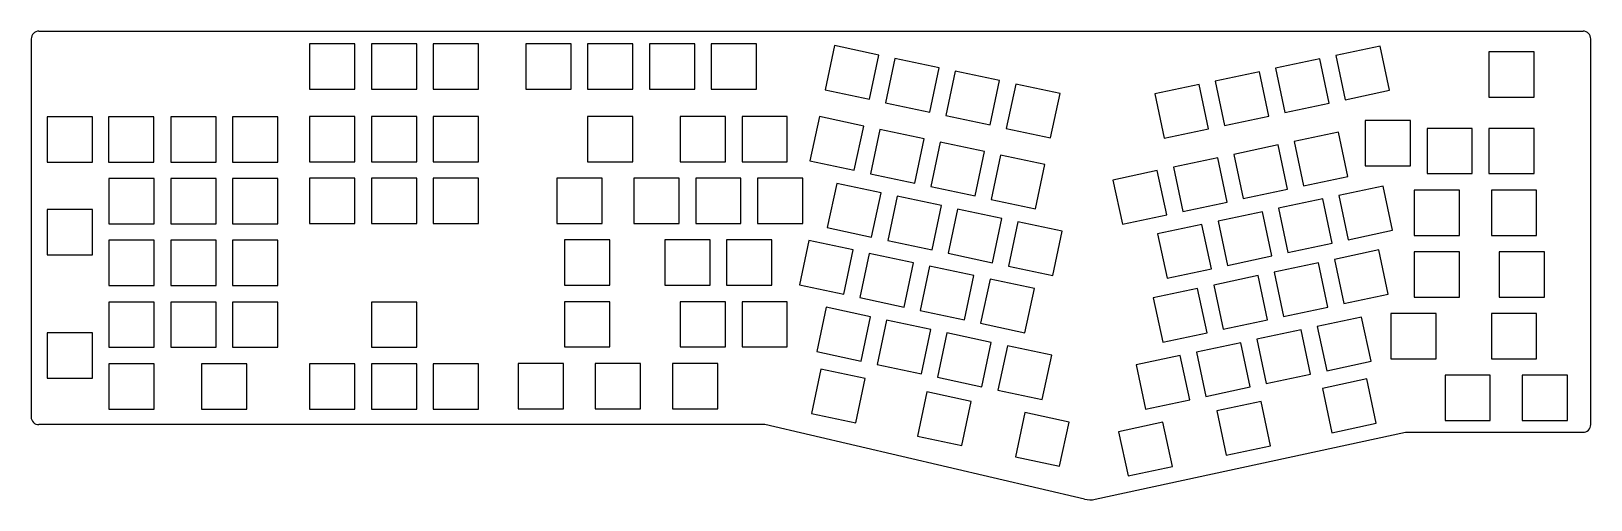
# Model space of a CAD drawing. Extents: x 55 to 536, y -235 to -90.
import ezdxf

# ---------------------------------------------------------------- set-up
doc = ezdxf.new("R2010")
doc.units = 0
doc.layers.add('BLACK', color=7, linetype='CONTINUOUS')

msp = doc.modelspace()

# ---------------------------------------------------------------- linework, layer by layer
at = {"layer": 'BLACK', "linetype": 'CONTINUOUS'}
for p, q in [((56.9013, -90.0212), (533.151, -90.0212)), ((54.5201, -92.4025), (54.5201, -209.084)), ((154.374, -93.9687), (140.404, -93.9687)), ((140.404, -93.9687), (140.404, -107.939)), ((154.374, -107.939), (154.374, -93.9687)), ((173.424, -93.9687), (159.454, -93.9687)), ((159.454, -93.9687), (159.454, -107.939)), ((173.424, -107.939), (173.424, -93.9687)), ((178.504, -93.9687), (178.504, -107.939)), ((192.474, -93.9687), (178.504, -93.9687)), ((192.474, -107.939), (192.474, -93.9687)), ((207.079, -93.9687), (207.079, -107.939)), ((221.049, -93.9687), (207.079, -93.9687)), ((221.049, -107.939), (221.049, -93.9687)), ((240.099, -93.9687), (226.129, -93.9687)), ((226.129, -93.9687), (226.129, -107.939)), ((240.099, -107.939), (240.099, -93.9687)), ((259.149, -93.9687), (245.179, -93.9687)), ((245.179, -93.9687), (245.179, -107.939)), ((259.149, -107.939), (259.149, -93.9687)), ((278.199, -93.9687), (264.229, -93.9687)), ((264.229, -93.9687), (264.229, -107.939)), ((278.199, -107.939), (278.199, -93.9687)), ((302.267, -94.473), (299.362, -108.138)), ((315.932, -97.3775), (302.267, -94.473)), ((470.568, -94.6041), (456.903, -97.5086)), ((473.472, -108.269), (470.568, -94.6041)), ((535.516, -211.46), (535.533, -92.4025)), ((313.027, -111.042), (315.932, -97.3775)), ((320.901, -98.4337), (317.996, -112.098)), ((334.565, -101.338), (320.901, -98.4337)), ((451.96, -98.5864), (438.295, -101.491)), ((454.865, -112.251), (451.96, -98.5864)), ((456.903, -97.5086), (459.807, -111.173)), ((504.065, -96.3775), (504.065, -110.347)), ((518.035, -96.3775), (504.065, -96.3775)), ((518.035, -110.347), (518.035, -96.3775)), ((331.661, -115.003), (334.565, -101.338)), ((339.534, -102.394), (336.63, -116.059)), ((353.199, -105.299), (339.534, -102.394)), ((350.295, -118.964), (353.199, -105.299)), ((433.326, -102.547), (419.662, -105.452)), ((419.662, -105.452), (422.566, -119.116)), ((436.231, -116.212), (433.326, -102.547)), ((438.295, -101.491), (441.2, -115.156)), ((140.404, -107.939), (154.374, -107.939)), ((159.454, -107.939), (173.424, -107.939)), ((178.504, -107.939), (192.474, -107.939)), ((207.079, -107.939), (221.049, -107.939)), ((226.129, -107.939), (240.099, -107.939)), ((245.179, -107.939), (259.149, -107.939)), ((264.229, -107.939), (278.199, -107.939)), ((299.362, -108.138), (313.027, -111.042)), ((358.168, -106.355), (355.264, -120.02)), ((371.833, -109.26), (358.168, -106.355)), ((368.928, -122.924), (371.833, -109.26)), ((414.693, -106.508), (401.028, -109.412)), ((401.028, -109.412), (403.932, -123.077)), ((417.597, -120.173), (414.693, -106.508)), ((459.807, -111.173), (473.472, -108.269)), ((504.065, -110.347), (518.035, -110.347)), ((317.996, -112.098), (331.661, -115.003)), ((441.2, -115.156), (454.865, -112.251)), ((59.4476, -116.474), (59.4476, -130.444)), ((73.4176, -116.474), (59.4476, -116.474)), ((73.4176, -130.444), (73.4176, -116.474)), ((92.3676, -116.474), (78.3976, -116.474)), ((78.3976, -116.474), (78.3976, -130.444)), ((92.3676, -130.444), (92.3676, -116.474)), ((111.518, -116.474), (97.5476, -116.474)), ((97.5476, -116.474), (97.5476, -130.444)), ((111.518, -130.444), (111.518, -116.474)), ((130.568, -116.474), (116.598, -116.474)), ((116.598, -116.474), (116.598, -130.444)), ((130.568, -130.444), (130.568, -116.474)), ((140.404, -116.374), (140.404, -130.344)), ((154.374, -116.374), (140.404, -116.374)), ((154.374, -130.344), (154.374, -116.374)), ((173.424, -116.374), (159.454, -116.374)), ((159.454, -116.374), (159.454, -130.344)), ((173.424, -130.344), (173.424, -116.374)), ((192.474, -116.374), (178.504, -116.374)), ((178.504, -116.374), (178.504, -130.344)), ((192.474, -130.344), (192.474, -116.374)), ((226.129, -116.374), (226.129, -130.344)), ((240.099, -116.374), (226.129, -116.374)), ((240.099, -130.344), (240.099, -116.374)), ((254.704, -116.374), (254.704, -130.344)), ((268.674, -116.374), (254.704, -116.374)), ((268.674, -130.344), (268.674, -116.374)), ((287.724, -116.374), (273.754, -116.374)), ((273.754, -116.374), (273.754, -130.344)), ((287.724, -130.344), (287.724, -116.374)), ((297.609, -116.388), (294.704, -130.053)), ((311.273, -119.293), (297.609, -116.388)), ((308.369, -132.958), (311.273, -119.293)), ((336.63, -116.059), (350.295, -118.964)), ((355.264, -120.02), (368.928, -122.924)), ((403.932, -123.077), (417.597, -120.173)), ((422.566, -119.116), (436.231, -116.212)), ((479.935, -117.641), (465.965, -117.641)), ((465.965, -117.641), (465.965, -131.611)), ((479.935, -131.611), (479.935, -117.641)), ((485.015, -120.022), (485.015, -133.992)), ((498.985, -120.022), (485.015, -120.022)), ((498.985, -133.992), (498.985, -120.022)), ((518.035, -120.022), (504.065, -120.022)), ((504.065, -120.022), (504.065, -133.992)), ((518.035, -133.992), (518.035, -120.022)), ((316.242, -120.349), (313.338, -134.014)), ((329.907, -123.254), (316.242, -120.349)), ((327.003, -136.918), (329.907, -123.254)), ((334.876, -124.31), (331.972, -137.975)), ((348.541, -127.214), (334.876, -124.31)), ((457.726, -121.177), (444.062, -124.082)), ((444.062, -124.082), (446.966, -137.746)), ((460.631, -134.842), (457.726, -121.177)), ((345.636, -140.879), (348.541, -127.214)), ((353.51, -128.271), (350.605, -141.935)), ((367.175, -131.175), (353.51, -128.271)), ((420.459, -129.099), (406.794, -132.003)), ((423.363, -142.763), (420.459, -129.099)), ((439.093, -125.138), (425.428, -128.042)), ((425.428, -128.042), (428.332, -141.707)), ((441.997, -138.803), (439.093, -125.138)), ((59.4476, -130.444), (73.4176, -130.444)), ((78.3976, -130.444), (92.3676, -130.444)), ((97.5476, -130.444), (111.518, -130.444)), ((116.598, -130.444), (130.568, -130.444)), ((140.404, -130.344), (154.374, -130.344)), ((159.454, -130.344), (173.424, -130.344)), ((178.504, -130.344), (192.474, -130.344)), ((226.129, -130.344), (240.099, -130.344)), ((254.704, -130.344), (268.674, -130.344)), ((273.754, -130.344), (287.724, -130.344)), ((294.704, -130.053), (308.369, -132.958)), ((313.338, -134.014), (327.003, -136.918)), ((364.27, -144.84), (367.175, -131.175)), ((401.825, -133.059), (388.16, -135.964)), ((404.73, -146.724), (401.825, -133.059)), ((406.794, -132.003), (409.699, -145.668)), ((465.965, -131.611), (479.935, -131.611)), ((485.015, -133.992), (498.985, -133.992)), ((504.065, -133.992), (518.035, -133.992)), ((78.4976, -135.524), (78.4976, -149.494)), ((92.4676, -135.524), (78.4976, -135.524)), ((92.4676, -149.494), (92.4676, -135.524)), ((97.5476, -135.524), (97.5476, -149.494)), ((111.518, -135.524), (97.5476, -135.524)), ((111.518, -149.494), (111.518, -135.524)), ((116.598, -135.524), (116.598, -149.494)), ((130.568, -135.524), (116.598, -135.524)), ((130.568, -149.494), (130.568, -135.524)), ((140.404, -135.424), (140.404, -149.394)), ((154.374, -135.424), (140.404, -135.424)), ((154.374, -149.394), (154.374, -135.424)), ((173.424, -135.424), (159.454, -135.424)), ((159.454, -135.424), (159.454, -149.394)), ((173.424, -149.394), (173.424, -135.424)), ((192.474, -135.424), (178.504, -135.424)), ((178.504, -135.424), (178.504, -149.394)), ((192.474, -149.394), (192.474, -135.424)), ((216.604, -135.424), (216.604, -149.394)), ((230.574, -135.424), (216.604, -135.424)), ((230.574, -149.394), (230.574, -135.424)), ((254.386, -135.424), (240.416, -135.424)), ((240.416, -135.424), (240.416, -149.394)), ((254.386, -149.394), (254.386, -135.424)), ((259.466, -135.424), (259.466, -149.394)), ((273.436, -135.424), (259.466, -135.424)), ((273.436, -149.394), (273.436, -135.424)), ((292.486, -135.424), (278.516, -135.424)), ((278.516, -135.424), (278.516, -149.394)), ((292.486, -149.394), (292.486, -135.424)), ((302.965, -137.003), (300.06, -150.667)), ((316.63, -139.907), (302.965, -137.003)), ((331.972, -137.975), (345.636, -140.879)), ((388.16, -135.964), (391.065, -149.629)), ((428.332, -141.707), (441.997, -138.803)), ((446.966, -137.746), (460.631, -134.842)), ((471.506, -137.819), (457.841, -140.724)), ((474.41, -151.484), (471.506, -137.819)), ((495.016, -139.072), (481.046, -139.072)), ((481.046, -139.072), (481.046, -153.042)), ((495.016, -153.042), (495.016, -139.072)), ((504.859, -139.076), (504.859, -153.046)), ((518.829, -139.076), (504.859, -139.076)), ((518.829, -153.046), (518.829, -139.076)), ((313.725, -153.572), (316.63, -139.907)), ((321.599, -140.963), (318.694, -154.628)), ((335.263, -143.868), (321.599, -140.963)), ((332.359, -157.533), (335.263, -143.868)), ((350.605, -141.935), (364.27, -144.84)), ((409.699, -145.668), (423.363, -142.763)), ((452.872, -141.78), (439.207, -144.685)), ((455.776, -155.445), (452.872, -141.78)), ((457.841, -140.724), (460.745, -154.389)), ((59.4476, -145.049), (59.4476, -159.019)), ((73.4176, -145.049), (59.4476, -145.049)), ((73.4176, -159.019), (73.4176, -145.049)), ((340.232, -144.924), (337.328, -158.589)), ((353.897, -147.829), (340.232, -144.924)), ((350.992, -161.493), (353.897, -147.829)), ((358.866, -148.885), (355.961, -162.549)), ((372.531, -151.789), (358.866, -148.885)), ((391.065, -149.629), (404.73, -146.724)), ((434.238, -145.741), (420.573, -148.645)), ((420.573, -148.645), (423.478, -162.31)), ((437.143, -159.406), (434.238, -145.741)), ((439.207, -144.685), (442.112, -158.349)), ((78.4976, -149.494), (92.4676, -149.494)), ((97.5476, -149.494), (111.518, -149.494)), ((116.598, -149.494), (130.568, -149.494)), ((140.404, -149.394), (154.374, -149.394)), ((159.454, -149.394), (173.424, -149.394)), ((178.504, -149.394), (192.474, -149.394)), ((216.604, -149.394), (230.574, -149.394)), ((240.416, -149.394), (254.386, -149.394)), ((259.466, -149.394), (273.436, -149.394)), ((278.516, -149.394), (292.486, -149.394)), ((300.06, -150.667), (313.725, -153.572)), ((369.626, -165.454), (372.531, -151.789)), ((415.604, -149.702), (401.94, -152.606)), ((401.94, -152.606), (404.844, -166.271)), ((418.509, -163.366), (415.604, -149.702)), ((460.745, -154.389), (474.41, -151.484)), ((481.046, -153.042), (495.016, -153.042)), ((504.859, -153.046), (518.829, -153.046)), ((92.4676, -154.574), (78.4976, -154.574)), ((78.4976, -154.574), (78.4976, -168.544)), ((92.4676, -168.544), (92.4676, -154.574)), ((111.518, -154.574), (97.5476, -154.574)), ((97.5476, -154.574), (97.5476, -168.544)), ((111.518, -168.544), (111.518, -154.574)), ((130.568, -154.574), (116.598, -154.574)), ((116.598, -154.574), (116.598, -168.544)), ((130.568, -168.544), (130.568, -154.574)), ((218.985, -154.474), (218.985, -168.444)), ((232.955, -154.474), (218.985, -154.474)), ((232.955, -168.444), (232.955, -154.474)), ((263.911, -154.474), (249.941, -154.474)), ((249.941, -154.474), (249.941, -168.444)), ((263.911, -168.444), (263.911, -154.474)), ((268.991, -154.474), (268.991, -168.444)), ((282.961, -154.474), (268.991, -154.474)), ((282.961, -168.444), (282.961, -154.474)), ((294.346, -154.646), (291.441, -168.311)), ((308.01, -157.551), (294.346, -154.646)), ((305.106, -171.215), (308.01, -157.551)), ((312.979, -158.607), (310.075, -172.272)), ((326.644, -161.511), (312.979, -158.607)), ((318.694, -154.628), (332.359, -157.533)), ((337.328, -158.589), (350.992, -161.493)), ((442.112, -158.349), (455.776, -155.445)), ((470.164, -157.546), (456.499, -160.45)), ((473.068, -171.211), (470.164, -157.546)), ((481.046, -158.122), (481.046, -172.092)), ((495.016, -158.122), (481.046, -158.122)), ((495.016, -172.092), (495.016, -158.122)), ((507.24, -158.122), (507.24, -172.092)), ((521.21, -158.122), (507.24, -158.122)), ((521.21, -172.092), (521.21, -158.122)), ((59.4476, -159.019), (73.4176, -159.019)), ((323.74, -175.176), (326.644, -161.511)), ((331.613, -162.568), (328.709, -176.232)), ((345.278, -165.472), (331.613, -162.568)), ((355.961, -162.549), (369.626, -165.454)), ((404.844, -166.271), (418.509, -163.366)), ((423.478, -162.31), (437.143, -159.406)), ((451.53, -161.507), (437.865, -164.411)), ((454.435, -175.171), (451.53, -161.507)), ((456.499, -160.45), (459.404, -174.115)), ((291.441, -168.311), (305.106, -171.215)), ((342.373, -179.137), (345.278, -165.472)), ((350.247, -166.528), (347.342, -180.193)), ((363.912, -169.433), (350.247, -166.528)), ((432.896, -165.467), (419.232, -168.372)), ((435.801, -179.132), (432.896, -165.467)), ((437.865, -164.411), (440.77, -178.076)), ((78.4976, -168.544), (92.4676, -168.544)), ((97.5476, -168.544), (111.518, -168.544)), ((116.598, -168.544), (130.568, -168.544)), ((218.985, -168.444), (232.955, -168.444)), ((249.941, -168.444), (263.911, -168.444)), ((268.991, -168.444), (282.961, -168.444)), ((310.075, -172.272), (323.74, -175.176)), ((361.007, -183.097), (363.912, -169.433)), ((414.263, -169.428), (400.598, -172.333)), ((400.598, -172.333), (403.502, -185.997)), ((417.167, -183.093), (414.263, -169.428)), ((419.232, -168.372), (422.136, -182.037)), ((459.404, -174.115), (473.068, -171.211)), ((481.046, -172.092), (495.016, -172.092)), ((507.24, -172.092), (521.21, -172.092)), ((78.4976, -173.624), (78.4976, -187.594)), ((92.4676, -173.624), (78.4976, -173.624)), ((92.4676, -187.594), (92.4676, -173.624)), ((97.5476, -173.624), (97.5476, -187.594)), ((111.518, -173.624), (97.5476, -173.624)), ((111.518, -187.594), (111.518, -173.624)), ((116.598, -173.624), (116.598, -187.594)), ((130.568, -173.624), (116.598, -173.624)), ((130.568, -187.594), (130.568, -173.624)), ((173.424, -173.624), (159.454, -173.624)), ((159.454, -173.624), (159.454, -187.594)), ((173.424, -187.594), (173.424, -173.624)), ((218.985, -173.524), (218.985, -187.494)), ((232.955, -173.524), (218.985, -173.524)), ((232.955, -187.494), (232.955, -173.524)), ((268.674, -173.524), (254.704, -173.524)), ((254.704, -173.524), (254.704, -187.494)), ((268.674, -187.494), (268.674, -173.524)), ((273.754, -173.524), (273.754, -187.494)), ((287.724, -173.524), (273.754, -173.524)), ((287.724, -187.494), (287.724, -173.524)), ((299.702, -175.26), (296.797, -188.925)), ((313.367, -178.165), (299.702, -175.26)), ((328.709, -176.232), (342.373, -179.137)), ((440.77, -178.076), (454.435, -175.171)), ((473.903, -177.172), (473.903, -191.142)), ((487.873, -177.172), (473.903, -177.172)), ((487.873, -191.142), (487.873, -177.172)), ((504.859, -177.172), (504.859, -191.142)), ((518.829, -177.172), (504.859, -177.172)), ((518.829, -191.142), (518.829, -177.172)), ((310.462, -191.829), (313.367, -178.165)), ((318.336, -179.221), (315.431, -192.886)), ((332, -182.125), (318.336, -179.221)), ((329.096, -195.79), (332, -182.125)), ((347.342, -180.193), (361.007, -183.097)), ((422.136, -182.037), (435.801, -179.132)), ((446.203, -182.215), (432.538, -185.119)), ((449.107, -195.88), (446.203, -182.215)), ((464.836, -178.254), (451.172, -181.159)), ((451.172, -181.159), (454.076, -194.823)), ((467.741, -191.919), (464.836, -178.254)), ((59.4476, -183.149), (59.4476, -197.119)), ((73.4176, -183.149), (59.4476, -183.149)), ((73.4176, -197.119), (73.4176, -183.149)), ((78.4976, -187.594), (92.4676, -187.594)), ((97.5476, -187.594), (111.518, -187.594)), ((116.598, -187.594), (130.568, -187.594)), ((159.454, -187.594), (173.424, -187.594)), ((218.985, -187.494), (232.955, -187.494)), ((254.704, -187.494), (268.674, -187.494)), ((273.754, -187.494), (287.724, -187.494)), ((336.969, -183.182), (334.065, -196.846)), ((350.634, -186.086), (336.969, -183.182)), ((347.729, -199.751), (350.634, -186.086)), ((355.603, -187.142), (352.698, -200.807)), ((369.268, -190.047), (355.603, -187.142)), ((403.502, -185.997), (417.167, -183.093)), ((427.569, -186.176), (413.904, -189.08)), ((430.473, -199.84), (427.569, -186.176)), ((432.538, -185.119), (435.442, -198.784)), ((296.797, -188.925), (310.462, -191.829)), ((366.363, -203.712), (369.268, -190.047)), ((408.935, -190.136), (395.271, -193.041)), ((411.84, -203.801), (408.935, -190.136)), ((413.904, -189.08), (416.809, -202.745)), ((454.076, -194.823), (467.741, -191.919)), ((473.903, -191.142), (487.873, -191.142)), ((504.859, -191.142), (518.829, -191.142)), ((59.4476, -197.119), (73.4176, -197.119)), ((92.4676, -192.674), (78.4976, -192.674)), ((78.4976, -192.674), (78.4976, -206.644)), ((92.4676, -206.644), (92.4676, -192.674)), ((121.043, -192.674), (107.073, -192.674)), ((107.073, -192.674), (107.073, -206.644)), ((121.043, -206.644), (121.043, -192.674)), ((154.374, -192.674), (140.404, -192.674)), ((140.404, -192.674), (140.404, -206.644)), ((154.374, -206.644), (154.374, -192.674)), ((173.424, -192.674), (159.454, -192.674)), ((159.454, -192.674), (159.454, -206.644)), ((173.424, -206.644), (173.424, -192.674)), ((192.474, -192.674), (178.504, -192.674)), ((178.504, -192.674), (178.504, -206.644)), ((192.474, -206.644), (192.474, -192.674)), ((218.668, -192.574), (204.698, -192.574)), ((204.698, -192.574), (204.698, -206.544)), ((218.668, -206.544), (218.668, -192.574)), ((242.48, -192.574), (228.51, -192.574)), ((228.51, -192.574), (228.51, -206.544)), ((242.48, -206.544), (242.48, -192.574)), ((266.293, -192.574), (252.323, -192.574)), ((252.323, -192.574), (252.323, -206.544)), ((266.293, -206.544), (266.293, -192.574)), ((298.062, -194.365), (295.158, -208.03)), ((311.727, -197.27), (298.062, -194.365)), ((315.431, -192.886), (329.096, -195.79)), ((334.065, -196.846), (347.729, -199.751)), ((395.271, -193.041), (398.175, -206.706)), ((435.442, -198.784), (449.107, -195.88)), ((490.571, -196.222), (490.571, -210.192)), ((504.541, -196.222), (490.571, -196.222)), ((504.541, -210.192), (504.541, -196.222)), ((514.384, -196.222), (514.384, -210.192)), ((528.354, -196.222), (514.384, -196.222)), ((528.354, -210.192), (528.354, -196.222)), ((308.823, -210.935), (311.727, -197.27)), ((330.762, -201.375), (327.858, -215.04)), ((344.427, -204.28), (330.762, -201.375)), ((352.698, -200.807), (366.363, -203.712)), ((416.809, -202.745), (430.473, -199.84)), ((466.468, -197.383), (452.803, -200.287)), ((452.803, -200.287), (455.708, -213.952)), ((469.372, -211.048), (466.468, -197.383)), ((78.4976, -206.644), (92.4676, -206.644)), ((107.073, -206.644), (121.043, -206.644)), ((140.404, -206.644), (154.374, -206.644)), ((159.454, -206.644), (173.424, -206.644)), ((178.504, -206.644), (192.474, -206.644)), ((204.698, -206.544), (218.668, -206.544)), ((228.51, -206.544), (242.48, -206.544)), ((252.323, -206.544), (266.293, -206.544)), ((341.523, -217.945), (344.427, -204.28)), ((398.175, -206.706), (411.84, -203.801)), ((433.859, -204.314), (420.194, -207.219)), ((436.763, -217.979), (433.859, -204.314)), ((280.739, -211.465), (56.9013, -211.465)), ((379.419, -234.434), (280.739, -211.465)), ((295.158, -208.03), (308.823, -210.935)), ((360.959, -207.756), (358.055, -221.421)), ((374.624, -210.661), (360.959, -207.756)), ((371.719, -224.326), (374.624, -210.661)), ((403.579, -210.75), (389.914, -213.655)), ((406.484, -224.415), (403.579, -210.75)), ((420.194, -207.219), (423.099, -220.883)), ((455.708, -213.952), (469.372, -211.048)), ((490.571, -210.192), (504.541, -210.192)), ((514.384, -210.192), (528.354, -210.192)), ((327.858, -215.04), (341.523, -217.945)), ((382.619, -234.494), (478.366, -213.841)), ((389.914, -213.655), (392.819, -227.32)), ((478.366, -213.841), (533.135, -213.841)), ((423.099, -220.883), (436.763, -217.979)), ((358.055, -221.421), (371.719, -224.326)), ((392.819, -227.32), (406.484, -224.415))]:
    msp.add_line(p, q, dxfattribs=at)
at = {"layer": 'BLACK'}
for centre, radius, start, end in [((56.9013, -92.4025), 2.3812, 89.9988, 180), ((533.151, -92.4025), 2.3813, 0, 90.0013), ((56.876, -209.109), 2.356, -180.616, -89.3836), ((533.151, -211.476), 2.3651, -90.3912, 0.391188), ((381.128, -228.632), 6.0484, -106.416, -75.7323)]:
    msp.add_arc(centre, radius, start, end, dxfattribs=at)

doc.saveas('drawing.dxf')
